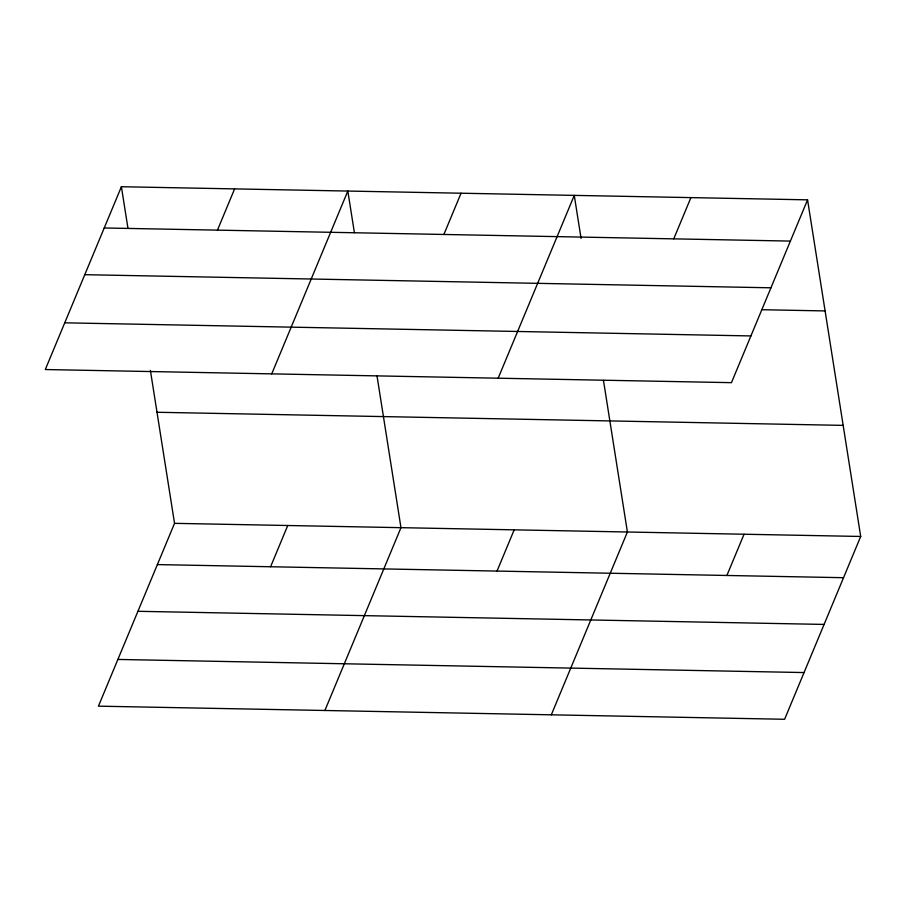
<?xml version="1.0" encoding="UTF-8"?>
<svg xmlns="http://www.w3.org/2000/svg" width="906" height="906" viewBox="0 0 906 906"><rect width="100%" height="100%" fill="white"/><g stroke="black" fill="none" stroke-linecap="round" stroke-linejoin="round"><path stroke-width="1.36" d="M121.393 186.727L45.3 369.535L731.459 382.66L807.563 199.841L121.393 186.727L127.973 228.38M217.451 230.135L234.609 188.89M150.396 370.384L174.541 523.34L98.437 706.159L784.607 719.273L860.7 536.465L807.563 199.841M271.732 373.872L347.825 191.053L354.405 232.717M270.588 566.748L287.757 525.503M443.883 234.461L461.052 193.216M324.88 710.485L400.973 527.677L377.043 376.115M498.164 378.198L574.268 195.39L581.063 238.425M497.02 571.074L514.189 529.84M673.747 238.856L690.916 197.61M551.312 714.811L627.405 532.003L603.475 380.441M726.884 575.469L744.053 534.234M104.224 227.972L790.394 241.087M84.779 274.688L770.938 287.802M761.855 309.716L825.094 310.928M64.745 322.819L750.904 335.933M156.998 412.264L843.158 425.378M174.541 523.34L860.7 536.465M157.372 564.585L843.531 577.7M137.927 611.301L824.086 624.427M117.893 659.443L804.052 672.558"/></g></svg>
